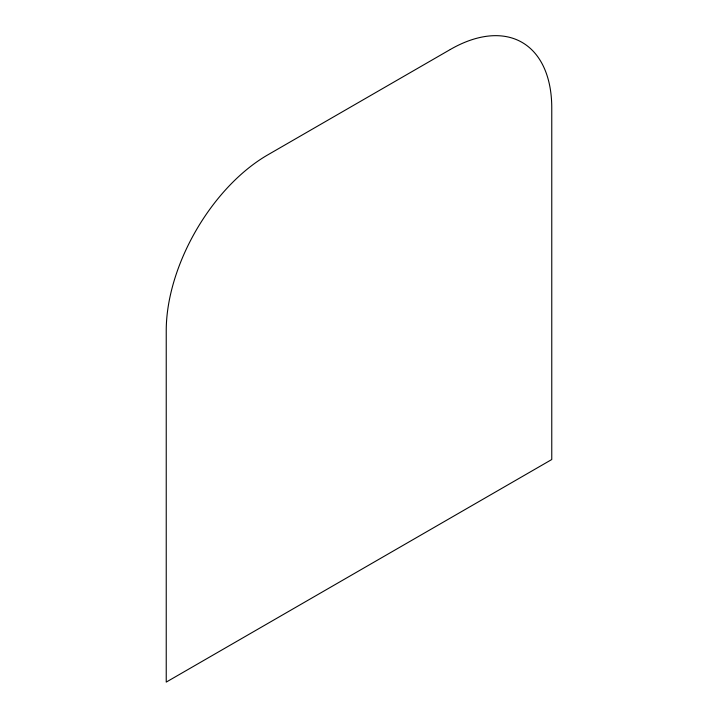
<?xml version="1.0" encoding="UTF-8"?>
<svg xmlns="http://www.w3.org/2000/svg" width="718" height="718" viewBox="0 0 718 718"><rect width="100%" height="100%" fill="white"/><g stroke="black" fill="none" stroke-linecap="round" stroke-linejoin="round"><path stroke-width="1.08" d="M450.312 49.488L267.688 154.926A143.474 82.839 -60 0 0 166.235 330.648L166.235 682.1L551.765 459.52L551.765 108.068A143.474 82.839 -60 0 0 450.312 49.488"/></g></svg>
